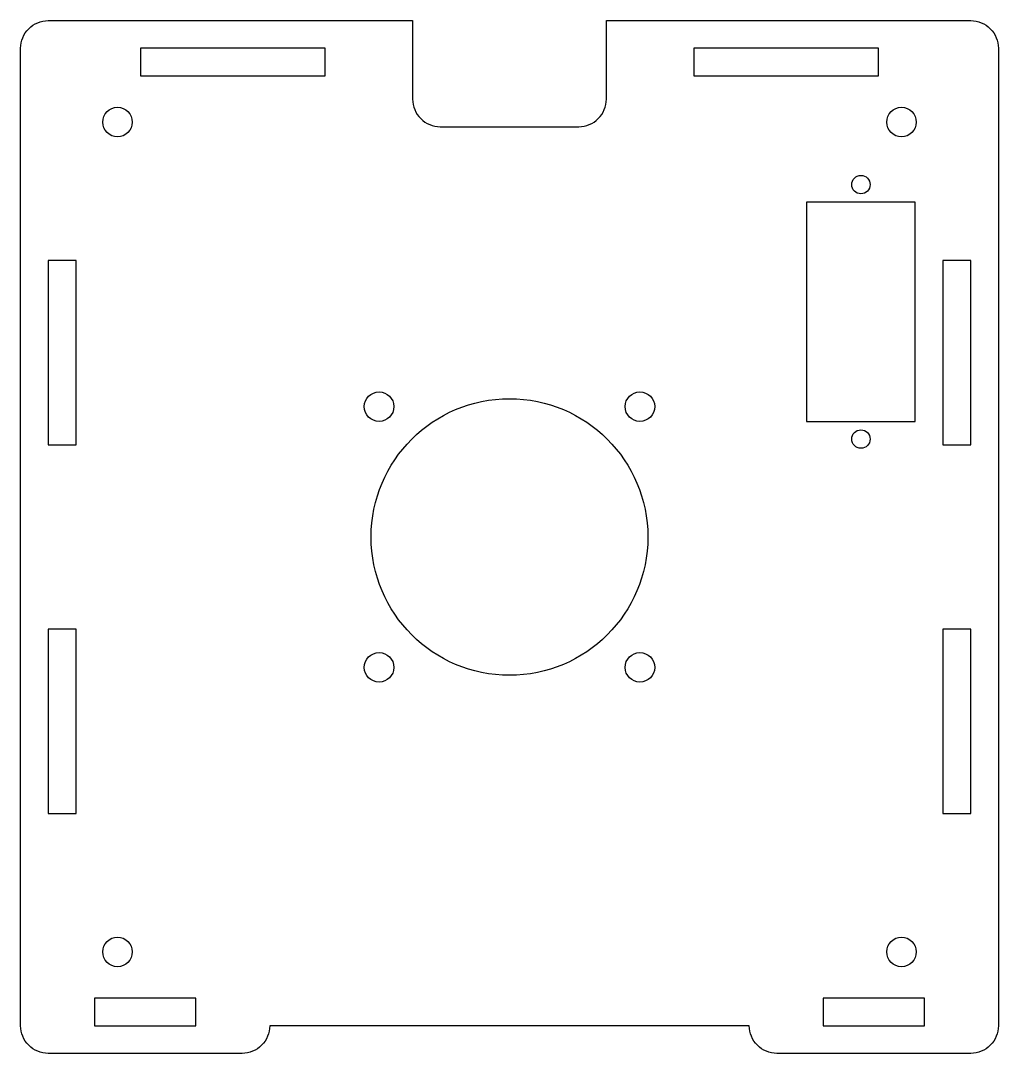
# Model space of a CAD drawing. Header units: millimetres. Extents: x -53 to 53, y -56 to 56.
import ezdxf

# ---------------------------------------------------------------- set-up
doc = ezdxf.new("R2010")
doc.units = ezdxf.units.MM
doc.layers.get('0').update_dxf_attribs({"linetype": 'CONTINUOUS'})

msp = doc.modelspace()

# ---------------------------------------------------------------- linework, layer by layer
msp.add_lwpolyline([(-10.5, 56), (-10.5, 47.5, 0.414214), (-7.5, 44.5), (7.5, 44.5, 0.414214), (10.5, 47.5), (10.5, 56), (50, 56, -0.414214), (53, 53), (53, -53, -0.414214), (50, -56), (29, -56, -0.414214), (26, -53), (-26, -53, -0.414214), (-29, -56), (-50, -56, -0.414214), (-53, -53), (-53, 53, -0.414214), (-50, 56)], format="xyb", close=True)
for points in [[(-20, 53), (-40, 53), (-40, 50), (-20, 50)], [(40, 50), (40, 53), (20, 53), (20, 50)], [(32.2, 12.52), (44, 12.52), (44, 36.32), (32.2, 36.32)], [(-50, 30), (-50, 10), (-47, 10), (-47, 30)], [(47, 10), (50, 10), (50, 30), (47, 30)], [(-50, -10), (-50, -30), (-47, -30), (-47, -10)], [(47, -30), (50, -30), (50, -10), (47, -10)], [(-45, -53), (-34, -53), (-34, -50), (-45, -50)], [(45, -50), (34, -50), (34, -53), (45, -53)]]:
    msp.add_lwpolyline(points, close=True)
for centre, radius in [((-42.5, 45), 1.6), ((42.5, 45), 1.6), ((38.1, 38.22), 1), ((-14.14, 14.14), 1.6), ((14.14, 14.14), 1.6), ((0, 0), 15), ((38.1, 10.62), 1), ((-14.14, -14.14), 1.6), ((14.14, -14.14), 1.6), ((-42.5, -45), 1.6), ((42.5, -45), 1.6)]:
    msp.add_circle(centre, radius)

doc.saveas('drawing.dxf')
